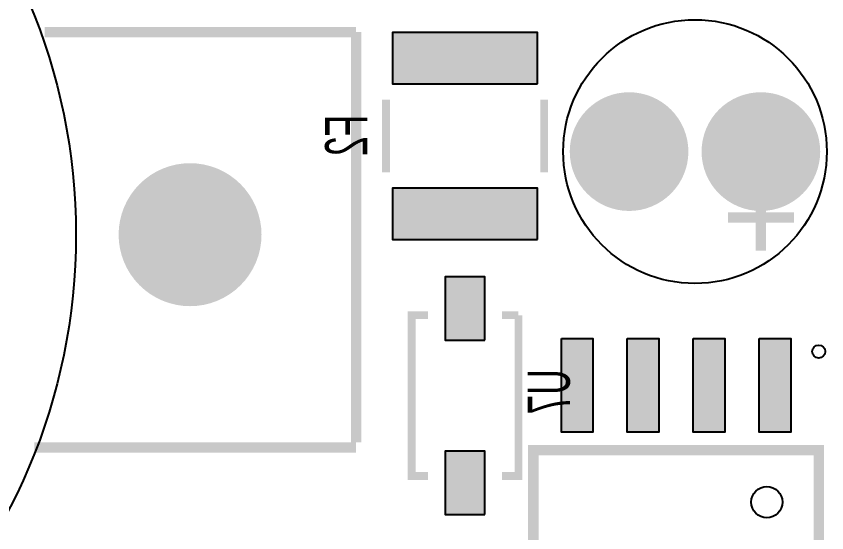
# Model space of a CAD drawing. Header units: inches. Extents: x -3.33 to 3.32, y -1.57 to 1.57.
# Drawn here: x 0.732 to 1.347, y 0.824 to 1.215 of the extents above; entities that cross this region are included whole.
import ezdxf

# ---------------------------------------------------------------- set-up
doc = ezdxf.new("R2010")
doc.units = ezdxf.units.IN
doc.layers.get('0').update_dxf_attribs({"linetype": 'CONTINUOUS'})

# ---------------------------------------------------------------- blocks, each defined once
blk = doc.blocks.new('RPAD')
blk.add_trace([(-0.5, -0.5), (-0.5, 0.5), (0.5, -0.5), (0.5, 0.5)])
blk = doc.blocks.new('EPAD')
at = {"const_width": 0.5}
blk.add_lwpolyline([(-0.25, 0, 1), (0.25, 0, 1)], format="xyb", close=True, dxfattribs=at)

msp = doc.modelspace()

# ---------------------------------------------------------------- linework, layer by layer
for points, const_width in [([(0.753248, 1.20313), (0.989469, 1.20313)], 0.007874), ([(0.753248, 1.20313), (0.989469, 1.20313)], 0.007874), ([(0.753248, 1.20313), (0.989469, 1.20313)], 0.007874), ([(0.989469, 0.892106), (0.989469, 1.20313)], 0.007874), ([(0.989469, 0.892106), (0.989469, 1.20313)], 0.007874), ([(0.989469, 0.892106), (0.989469, 1.20313)], 0.007874), ([(1.012146, 1.096831), (1.012146, 1.151949)], 0.006), ([(1.012146, 1.096831), (1.012146, 1.151949)], 0.006), ([(1.012146, 1.096831), (1.012146, 1.151949)], 0.006), ([(1.132146, 1.151949), (1.132146, 1.096831)], 0.006), ([(1.132146, 1.151949), (1.132146, 1.096831)], 0.006), ([(1.132146, 1.151949), (1.132146, 1.096831)], 0.006), ([(1.296555, 1.037579), (1.296555, 1.087579)], 0.007874), ([(1.296555, 1.037579), (1.296555, 1.087579)], 0.007874), ([(1.296555, 1.037579), (1.296555, 1.087579)], 0.007874), ([(1.321555, 1.062579), (1.271555, 1.062579)], 0.007874), ([(1.321555, 1.062579), (1.271555, 1.062579)], 0.007874), ([(1.321555, 1.062579), (1.271555, 1.062579)], 0.007874), ([(1.044046, 0.866539), (1.031646, 0.866539), (1.031646, 0.988539), (1.044046, 0.988539)], 0.006), ([(1.044046, 0.866539), (1.031646, 0.866539), (1.031646, 0.988539), (1.044046, 0.988539)], 0.006), ([(1.044046, 0.866539), (1.031646, 0.866539), (1.031646, 0.988539), (1.044046, 0.988539)], 0.006), ([(1.100246, 0.988539), (1.112646, 0.988539)], 0.006), ([(1.112646, 0.988539), (1.112646, 0.866539), (1.100246, 0.866539)], 0.006), ([(1.100246, 0.988539), (1.112646, 0.988539)], 0.006), ([(1.112646, 0.988539), (1.112646, 0.866539), (1.100246, 0.866539)], 0.006), ([(1.100246, 0.988539), (1.112646, 0.988539)], 0.006), ([(1.112646, 0.988539), (1.112646, 0.866539), (1.100246, 0.866539)], 0.006), ([(0.989469, 0.888169), (0.745374, 0.888169)], 0.007874), ([(0.989469, 0.888169), (0.745374, 0.888169)], 0.007874), ([(0.989469, 0.888169), (0.745374, 0.888169)], 0.007874), ([(1.123917, 0.886201), (1.123917, 0.705098), (1.340453, 0.705098), (1.340453, 0.886201), (1.123917, 0.886201)], 0.007874), ([(1.123917, 0.886201), (1.123917, 0.705098), (1.340453, 0.705098), (1.340453, 0.886201), (1.123917, 0.886201)], 0.007874), ([(1.123917, 0.886201), (1.123917, 0.705098), (1.340453, 0.705098), (1.340453, 0.886201), (1.123917, 0.886201)], 0.007874)]:
    msp.add_lwpolyline(points, dxfattribs=dict(const_width=const_width))
for points in [[(1.127146, 1.16389), (1.127146, 1.20289), (1.017146, 1.20289), (1.017146, 1.16389), (1.127146, 1.16389)], [(1.127146, 1.04589), (1.127146, 1.08489), (1.017146, 1.08489), (1.017146, 1.04589), (1.127146, 1.04589)], [(1.087146, 0.969539), (1.087146, 1.017539), (1.057146, 1.017539), (1.057146, 0.969539), (1.087146, 0.969539)], [(1.145185, 0.970913), (1.169185, 0.970913), (1.169185, 0.899913), (1.145185, 0.899913), (1.145185, 0.970913)], [(1.195185, 0.970913), (1.219185, 0.970913), (1.219185, 0.899913), (1.195185, 0.899913), (1.195185, 0.970913)], [(1.245185, 0.970913), (1.269185, 0.970913), (1.269185, 0.899913), (1.245185, 0.899913), (1.245185, 0.970913)], [(1.295185, 0.970913), (1.319185, 0.970913), (1.319185, 0.899913), (1.295185, 0.899913), (1.295185, 0.970913)], [(1.087146, 0.837539), (1.087146, 0.885539), (1.057146, 0.885539), (1.057146, 0.837539), (1.087146, 0.837539)]]:
    msp.add_lwpolyline(points, close=True)
for centre, radius in [((0.324114, 1.049587), 0.452756), ((0.324114, 1.049587), 0.452756), ((0.324114, 1.049587), 0.452756), ((1.246555, 1.112579), 0.1), ((1.246555, 1.112579), 0.1), ((1.246555, 1.112579), 0.1), ((1.340453, 0.961004), 0.004921), ((1.340453, 0.961004), 0.004921), ((1.340453, 0.961004), 0.004921), ((1.301083, 0.846831), 0.011811), ((1.301083, 0.846831), 0.011811), ((1.301083, 0.846831), 0.011811)]:
    msp.add_circle(centre, radius)

# ---------------------------------------------------------------- block references
at = {"rotation": -90}
for p, xscale, yscale in [((1.072146, 1.18339), 0.039, 0.11), ((1.072146, 1.06539), 0.039, 0.11), ((1.072146, 0.993539), 0.048, 0.03), ((1.072146, 0.861539), 0.048, 0.03)]:
    msp.add_blockref('RPAD', p, dxfattribs=dict(at, xscale=xscale, yscale=yscale))
for name, p, xscale, yscale in [('EPAD', (1.196555, 1.112579), 0.09, 0.09), ('EPAD', (1.296555, 1.112579), 0.09, 0.09), ('EPAD', (0.863484, 1.049587), 0.108425, 0.108425), ('RPAD', (1.157185, 0.935413), 0.024, 0.071), ('RPAD', (1.207185, 0.935413), 0.024, 0.071), ('RPAD', (1.257185, 0.935413), 0.024, 0.071), ('RPAD', (1.307185, 0.935413), 0.024, 0.071)]:
    msp.add_blockref(name, p, dxfattribs=dict(xscale=xscale, yscale=yscale))

# ---------------------------------------------------------------- texts
at = {"text_generation_flag": 2, "width": 0.625}
for s, p in [('F2', (0.997917, 1.140453)), ('F2', (0.997917, 1.140453)), ('F2', (0.997917, 1.140453)), ('U7', (1.151646, 0.947539)), ('U7', (1.151646, 0.947539)), ('U7', (1.151646, 0.947539))]:
    msp.add_text(s, height=0.032, rotation=90, dxfattribs=at).set_placement(p)

doc.saveas('drawing.dxf')
